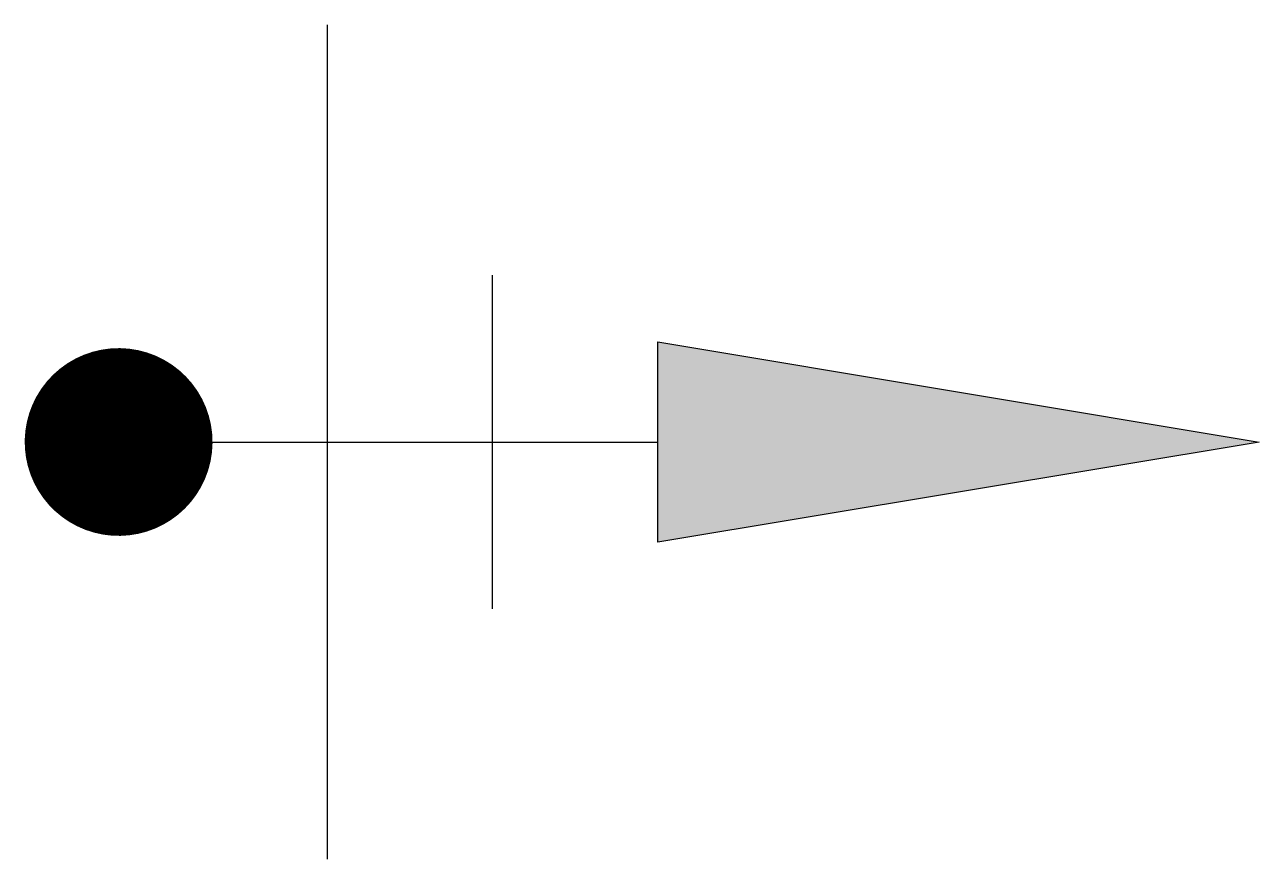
# Model space of a CAD drawing. Header units: inches. Extents: x -1.3 to 16.4, y -6 to 6.
import ezdxf

# ---------------------------------------------------------------- set-up
doc = ezdxf.new("R2010")
doc.units = ezdxf.units.IN
doc.header["$LTSCALE"] = 96
doc.header["$MEASUREMENT"] = 0

msp = doc.modelspace()

# ---------------------------------------------------------------- hatches: boundary and pattern name
h = msp.add_hatch(color=256)
h.dxf.hatch_style = 1
h.paths.add_polyline_path([(7.75, -1.44), (16.393, 0), (7.75, 1.44)])

# ---------------------------------------------------------------- linework, layer by layer
for p, q in [((3, -6), (3, 6)), ((5.375, -2.4), (5.375, 2.4)), ((0, 0), (7.75, 0))]:
    msp.add_line(p, q)
msp.add_lwpolyline([(7.75, -1.44), (7.75, 1.44), (16.393, 0)], close=True)
at = {"const_width": 1.35}
msp.add_lwpolyline([(0.591, -0.326, 1), (-0.591, 0.326, 1)], format="xyb", close=True, dxfattribs=at)

doc.saveas('drawing.dxf')
